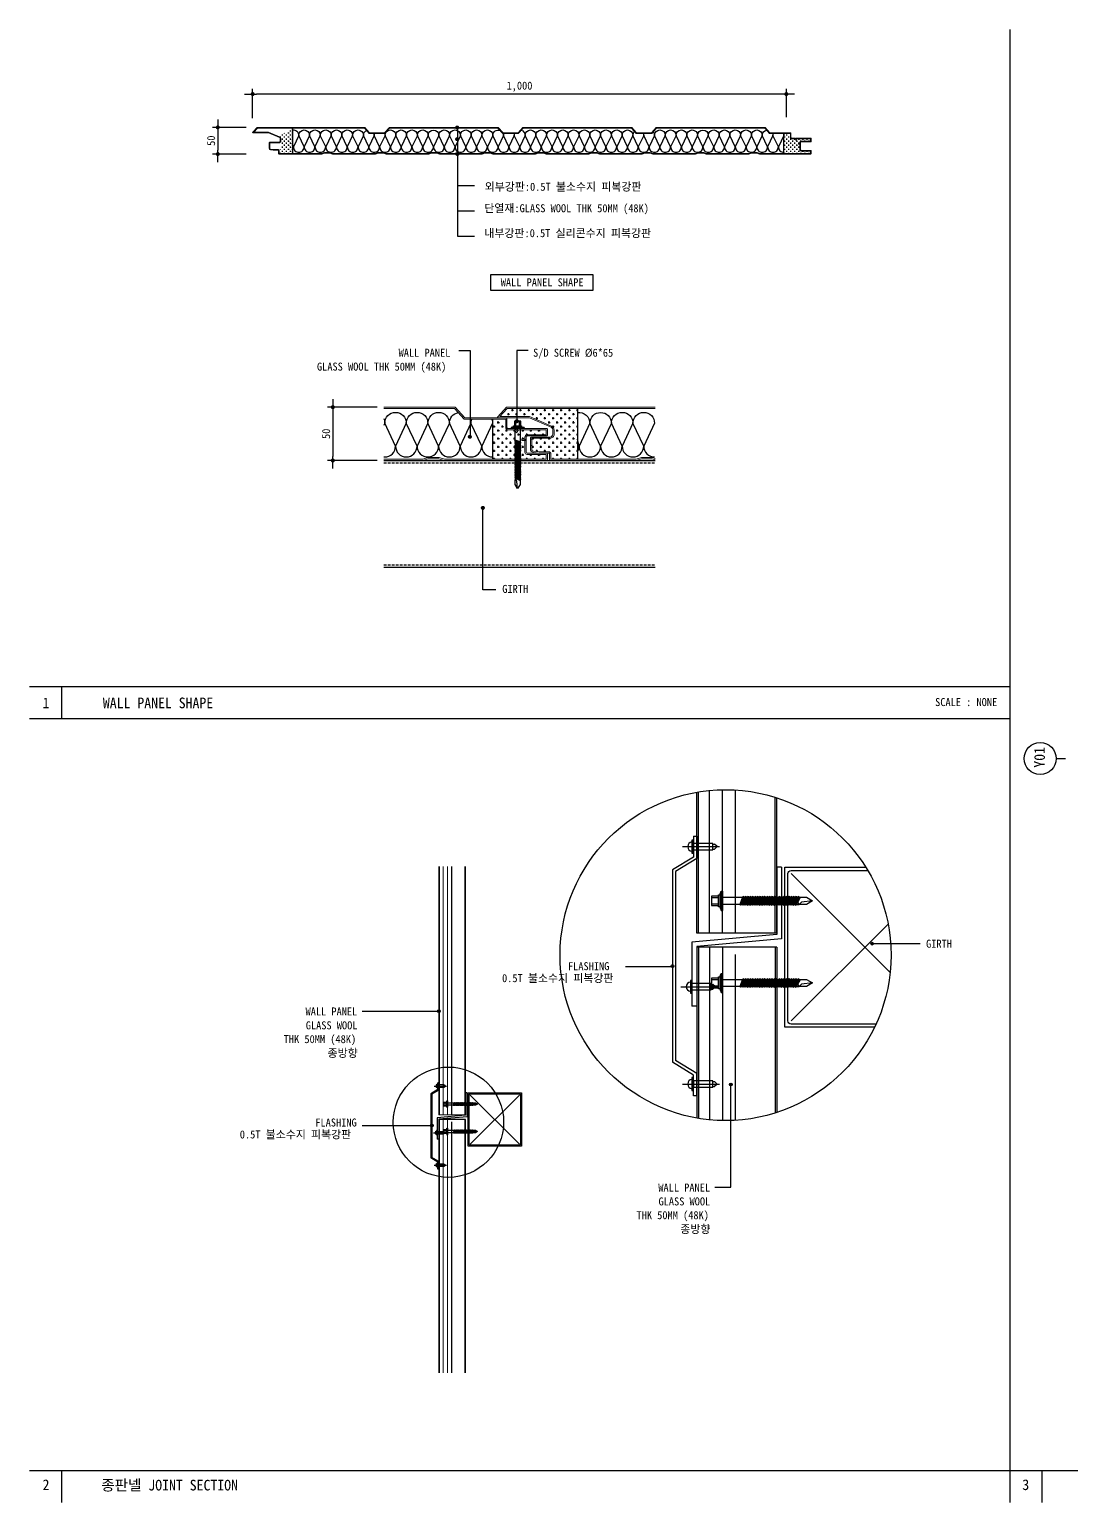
# Model space of a CAD drawing. Header units: millimetres. Extents: x 37538 to 66474, y -29175 to -20683.
# Drawn here: x 37538 to 39490, y -23444 to -20683 of the extents above; entities that cross this region are included whole.
import ezdxf
from ezdxf.enums import TextEntityAlignment as Align

# ---------------------------------------------------------------- set-up
doc = ezdxf.new("R2010")
doc.units = ezdxf.units.MM
doc.header["$MEASUREMENT"] = 0
doc.linetypes.add('DASHEDX2', pattern=[1.5, 1, -0.5])
doc.layers.get('0').update_dxf_attribs({"linetype": 'CONTINUOUS'})
for name, color, linetype, lineweight in [('A-AXIS-BUBL', 7, 'CONTINUOUS', 25), ('A-DIMS', 7, 'CONTINUOUS', 25), ('A-MKXS-LEAD', 7, 'CONTINUOUS', 25), ('A-MKXS-TEXT1', 3, 'CONTINUOUS', 25), ('A-MKXX-SYMB', 7, 'CONTINUOUS', 25), ('A-XXXX-TXT1', 3, 'CONTINUOUS', 25), ('A-XXXX-TXT2', 3, 'CONTINUOUS', 25), ('철판', 2, 'CONTINUOUS', 13)]:
    doc.layers.add(name, color=color, linetype=linetype, lineweight=lineweight)
for name, color, linetype in [('A-DIM', 7, 'CONTINUOUS'), ('A-SYM1', 7, 'CONTINUOUS'), ('AA-부자재', 11, 'CONTINUOUS'), ('GW', 9, 'CONTINUOUS'), ('SCREW', 6, 'CONTINUOUS'), ('~부자재', 11, 'CONTINUOUS'), ('오버헤드 FR', 1, 'CONTINUOUS'), ('우레탄', 5, 'CONTINUOUS'), ('일람표BOX', 7, 'CONTINUOUS')]:
    doc.layers.add(name, color=color, linetype=linetype)
doc.styles.add('HY울릉도L', font='H2GTRE.TTF')
doc.styles.add('돋움', font='')
doc.styles.add('돋움체', font='')
doc.styles.get('돋움').set_extended_font_data('DotumChe')
doc.styles.get('돋움체').set_extended_font_data('DotumChe')
doc.linetypes.add('BATTING', pattern='A,0.00254,-2.54,[134,ltypeshp.shx,S=2.54,R=0,X=-2.54,Y=0],-5.08,[134,ltypeshp.shx,S=2.54,R=180,X=2.54,Y=0],-2.54', length=10.16254)
doc.dimstyles.new('CDIM', dxfattribs={"dimtxt": 3, "dimasz": 1.5, "dimexe": 2, "dimexo": 1, "dimgap": 1, "dimtad": 1, "dimdec": 0, "dimrnd": 0.5, "dimzin": 0, "dimdsep": 32, "dimlunit": 6, "dimtxsty": 'HY울릉도L', "dimblk1": '_CIDOT', "dimblk2": '_CIDOT', "dimsah": 1, "dimcen": 5.5, "dimclrd": 2, "dimclre": 2, "dimclrt": 7, "dimadec": 0, "dimazin": 0, "dimtfac": 1, "dimtdec": 0, "dimtix": 1, "dimtmove": 2, "dimatfit": 1, "dimldrblk": '_CIDOT', "dimfxl": 1, "dimtolj": 1, "dimtzin": 0, "dimlwd": -1, "dimarcsym": 0})
pattern_1 = [(0, (-129713.2224, -15180.9704), (3.81, 3.81), [1.905, -5.715]), (90, (-129712.27, -15181.923), (-3.81, 3.81), [1.905, -5.715])]

# ---------------------------------------------------------------- blocks, each defined once
blk = doc.blocks.new('_CIDOT')
at = {"color": 0, "linetype": 'ByBlock'}
blk.add_line((2, 0), (-1, 0), dxfattribs=at)
at = {"color": 0, "linetype": 'ByBlock', "const_width": 0.5}
blk.add_lwpolyline([(-0.25, 0, 1), (0.25, 0, 1)], format="xyb", close=True, dxfattribs=at)
blk = doc.blocks.new('*D32')
at = {"layer": 'A-DIMS', "lineweight": -2, "transparency": 16777216}
for p, q in [((37955.8, -20849.1), (37955.8, -20794.1)), ((38955.8, -20847.4), (38955.8, -20794.1))]:
    blk.add_line(p, q, dxfattribs=at)
at = {"layer": 'A-DIMS', "transparency": 16777216}
blk.add_line((38948.3, -20804.1), (37963.3, -20804.1), dxfattribs=at)
at = {"layer": 'A-DIMS', "transparency": 16777216, "xscale": 7.5, "yscale": 7.5, "zscale": 7.5, "rotation": 180}
blk.add_blockref('_CIDOT', (37955.8, -20804.1), dxfattribs=at)
at = {"layer": 'A-DIMS', "transparency": 16777216, "xscale": 7.5, "yscale": 7.5, "zscale": 7.5}
blk.add_blockref('_CIDOT', (38955.8, -20804.1), dxfattribs=at)
at = {"layer": 'A-DIMS', "color": 3, "transparency": 16777216, "insert": (38455.8, -20790.2), "char_height": 15, "attachment_point": 5, "style": '돋움체'}
blk.add_mtext('\\A1;1,000', dxfattribs=at)
blk = doc.blocks.new('*D116')
at = {"layer": 'A-DIMS', "lineweight": -2, "transparency": 16777216}
for p, q in [((37943.8, -20866.5), (37880.5, -20866.5)), ((37943.8, -20916.5), (37880.5, -20916.5))]:
    blk.add_line(p, q, dxfattribs=at)
at = {"layer": 'A-DIMS', "transparency": 16777216}
blk.add_line((37890.5, -20874), (37890.5, -20909), dxfattribs=at)
at = {"layer": 'A-DIMS', "transparency": 16777216, "xscale": 7.5, "yscale": 7.5, "zscale": 7.5}
for p, rotation in [((37890.5, -20866.5), 90), ((37890.5, -20916.5), 270)]:
    blk.add_blockref('_CIDOT', p, dxfattribs=dict(at, rotation=rotation))
at = {"layer": 'A-DIMS', "color": 3, "transparency": 16777216, "insert": (37878, -20891.5), "char_height": 15, "attachment_point": 5, "rotation": 90, "style": '돋움체'}
blk.add_mtext('\\A1;50', dxfattribs=at)
blk = doc.blocks.new('볼트75-1')
at = {"layer": 'AA-부자재'}
for p, q in [((189.2, 1551.6), (189.2, 1545.6)), ((194.2, 1545.6), (194.2, 1551.6)), ((186.7, 1544.6), (183.7, 1543.5)), ((183.7, 1543.5), (183.7, 1542.5)), ((199.7, 1543.5), (183.7, 1543.5)), ((199.7, 1542.5), (183.7, 1542.5)), ((196.7, 1544.6), (199.7, 1543.5)), ((199.7, 1543.5), (199.7, 1542.5)), ((195.5, 1525), (188.2, 1527.5)), ((188.7, 1525.8), (188.2, 1525.5)), ((188.2, 1525.5), (188.7, 1524.8)), ((195.5, 1523), (188.2, 1525.5)), ((188.7, 1523.8), (188.2, 1523.5)), ((188.2, 1523.5), (188.7, 1522.8)), ((195.5, 1521), (188.2, 1523.5)), ((188.7, 1521.8), (188.2, 1521.5)), ((194.7, 1525.8), (188.7, 1527.8)), ((188.7, 1526.8), (188.7, 1525.8)), ((194.7, 1523.8), (188.7, 1525.8)), ((188.7, 1524.8), (188.7, 1523.8)), ((194.7, 1522.7), (188.7, 1524.8)), ((194.7, 1521.8), (188.7, 1523.8)), ((188.7, 1522.8), (188.7, 1521.8)), ((194.7, 1520.7), (188.7, 1522.8)), ((194.7, 1519.8), (188.7, 1521.8)), ((194.7, 1524.7), (194.7, 1523.8)), ((194.7, 1523.8), (195.5, 1523)), ((195.5, 1523), (194.7, 1522.7)), ((194.7, 1522.7), (194.7, 1521.8)), ((194.7, 1521.8), (195.5, 1521)), ((188.2, 1521.5), (188.7, 1520.8)), ((195.5, 1519), (188.2, 1521.5)), ((188.7, 1519.8), (188.2, 1519.5)), ((188.2, 1519.5), (188.7, 1518.8)), ((195.5, 1517), (188.2, 1519.5)), ((188.7, 1517.8), (188.2, 1517.5)), ((188.2, 1517.5), (188.7, 1516.8)), ((195.5, 1515), (188.2, 1517.5)), ((188.7, 1515.8), (188.2, 1515.5)), ((188.2, 1515.5), (188.7, 1514.8)), ((195.5, 1513), (188.2, 1515.5)), ((188.7, 1513.8), (188.2, 1513.5)), ((188.2, 1513.5), (188.7, 1512.8)), ((195.5, 1511), (188.2, 1513.5)), ((188.7, 1511.8), (188.2, 1511.5)), ((188.2, 1511.5), (188.7, 1510.8)), ((195.5, 1509), (188.2, 1511.5)), ((188.7, 1509.8), (188.2, 1509.5)), ((188.2, 1509.5), (188.7, 1508.8)), ((195.5, 1507), (188.2, 1509.5)), ((188.7, 1520.8), (188.7, 1519.8)), ((194.7, 1518.7), (188.7, 1520.8)), ((194.7, 1517.8), (188.7, 1519.8)), ((188.7, 1518.8), (188.7, 1517.8)), ((194.7, 1516.7), (188.7, 1518.8)), ((194.7, 1515.8), (188.7, 1517.8)), ((188.7, 1516.8), (188.7, 1515.8)), ((194.7, 1514.7), (188.7, 1516.8)), ((194.7, 1513.8), (188.7, 1515.8)), ((194.7, 1512.7), (188.7, 1514.8)), ((188.7, 1514.8), (188.7, 1513.8)), ((194.7, 1511.8), (188.7, 1513.8)), ((188.7, 1512.8), (188.7, 1511.8)), ((194.7, 1510.7), (188.7, 1512.8)), ((194.7, 1509.8), (188.7, 1511.8)), ((188.7, 1510.8), (188.7, 1509.8)), ((194.7, 1508.7), (188.7, 1510.8)), ((194.7, 1507.8), (188.7, 1509.8)), ((195.5, 1521), (194.7, 1520.7)), ((194.7, 1520.7), (194.7, 1519.8)), ((194.7, 1519.8), (195.5, 1519)), ((195.5, 1519), (194.7, 1518.7)), ((194.7, 1518.7), (194.7, 1517.8)), ((194.7, 1517.8), (195.5, 1517)), ((195.5, 1517), (194.7, 1516.7)), ((194.7, 1516.7), (194.7, 1515.8)), ((194.7, 1515.8), (195.5, 1515)), ((195.5, 1515), (194.7, 1514.7)), ((194.7, 1514.7), (194.7, 1513.8)), ((194.7, 1513.8), (195.5, 1513)), ((195.5, 1513), (194.7, 1512.7)), ((194.7, 1512.7), (194.7, 1511.8)), ((194.7, 1511.8), (195.5, 1511)), ((195.5, 1511), (194.7, 1510.7)), ((194.7, 1510.7), (194.7, 1509.8)), ((194.7, 1509.8), (195.5, 1509)), ((188.7, 1507.8), (188.2, 1507.5)), ((188.2, 1507.5), (188.7, 1506.8)), ((195.5, 1505), (188.2, 1507.5)), ((188.7, 1505.8), (188.2, 1505.5)), ((188.2, 1505.5), (188.7, 1504.8)), ((195.5, 1503), (188.2, 1505.5)), ((188.7, 1503.8), (188.2, 1503.5)), ((195.5, 1501), (188.2, 1503.5)), ((188.2, 1503.5), (188.7, 1502.8)), ((188.7, 1501.8), (188.2, 1501.5)), ((195.5, 1499), (188.2, 1501.5)), ((188.2, 1501.5), (188.7, 1500.8)), ((188.7, 1499.8), (188.2, 1499.5)), ((195.5, 1497), (188.2, 1499.5)), ((188.2, 1499.5), (188.7, 1498.8)), ((188.7, 1497.8), (188.2, 1497.5)), ((188.2, 1497.5), (188.7, 1496.8)), ((195.5, 1495), (188.2, 1497.5)), ((188.7, 1508.8), (188.7, 1507.8)), ((194.7, 1506.7), (188.7, 1508.8)), ((194.7, 1505.8), (188.7, 1507.8)), ((188.7, 1506.8), (188.7, 1505.8)), ((194.7, 1504.7), (188.7, 1506.8)), ((194.7, 1503.8), (188.7, 1505.8)), ((194.7, 1502.7), (188.7, 1504.8)), ((188.7, 1504.8), (188.7, 1503.8)), ((194.7, 1501.8), (188.7, 1503.8)), ((194.7, 1500.7), (188.7, 1502.8)), ((188.7, 1502.8), (188.7, 1501.8)), ((194.7, 1499.8), (188.7, 1501.8)), ((194.7, 1498.7), (188.7, 1500.8)), ((188.7, 1500.8), (188.7, 1499.8)), ((194.7, 1497.8), (188.7, 1499.8)), ((194.7, 1496.7), (188.7, 1498.8)), ((188.7, 1498.8), (188.7, 1497.8)), ((194.7, 1495.8), (188.7, 1497.8)), ((195.5, 1509), (194.7, 1508.7)), ((194.7, 1508.7), (194.7, 1507.8)), ((194.7, 1507.8), (195.5, 1507)), ((195.5, 1507), (194.7, 1506.7)), ((194.7, 1506.7), (194.7, 1505.8)), ((194.7, 1505.8), (195.5, 1505)), ((195.5, 1505), (194.7, 1504.7)), ((194.7, 1504.7), (194.7, 1503.8)), ((194.7, 1503.8), (195.5, 1503)), ((195.5, 1503), (194.7, 1502.7)), ((194.7, 1502.7), (194.7, 1501.8)), ((194.7, 1501.8), (195.5, 1501)), ((195.5, 1501), (194.7, 1500.7)), ((194.7, 1500.7), (194.7, 1499.8)), ((194.7, 1499.8), (195.5, 1499)), ((195.5, 1499), (194.7, 1498.7)), ((194.7, 1498.7), (194.7, 1497.8)), ((194.7, 1497.8), (195.5, 1497)), ((188.7, 1495.8), (188.2, 1495.5)), ((188.2, 1495.5), (188.7, 1494.8)), ((195.5, 1493), (188.2, 1495.5)), ((188.7, 1493.8), (188.2, 1493.5)), ((188.2, 1493.5), (188.7, 1492.8)), ((195.5, 1491), (188.2, 1493.5)), ((188.7, 1491.8), (188.2, 1491.5)), ((188.2, 1491.5), (188.7, 1490.8)), ((195.5, 1489), (188.2, 1491.5)), ((188.7, 1489.8), (188.2, 1489.5)), ((195.5, 1487), (188.2, 1489.5)), ((188.2, 1489.5), (188.7, 1488.8)), ((188.7, 1487.8), (188.2, 1487.5)), ((188.2, 1487.5), (188.7, 1486.8)), ((195.5, 1485), (188.2, 1487.5)), ((188.7, 1485.8), (188.2, 1485.5)), ((188.2, 1485.5), (188.7, 1484.8)), ((195.5, 1483), (188.2, 1485.5)), ((188.7, 1496.8), (188.7, 1495.8)), ((194.7, 1494.7), (188.7, 1496.8)), ((194.7, 1493.8), (188.7, 1495.8)), ((188.7, 1494.8), (188.7, 1493.8)), ((194.7, 1492.7), (188.7, 1494.8)), ((194.7, 1491.8), (188.7, 1493.8)), ((188.7, 1492.8), (188.7, 1491.8)), ((194.7, 1490.7), (188.7, 1492.8)), ((194.7, 1489.8), (188.7, 1491.8)), ((194.7, 1488.7), (188.7, 1490.8)), ((188.7, 1490.8), (188.7, 1489.8)), ((194.7, 1487.8), (188.7, 1489.8)), ((188.7, 1488.8), (188.7, 1487.8)), ((194.7, 1486.7), (188.7, 1488.8)), ((194.7, 1485.8), (188.7, 1487.8)), ((188.7, 1486.8), (188.7, 1485.8)), ((194.7, 1484.7), (188.7, 1486.8)), ((194.7, 1483.8), (188.7, 1485.8)), ((195.5, 1497), (194.7, 1496.7)), ((194.7, 1496.7), (194.7, 1495.8)), ((194.7, 1495.8), (195.5, 1495)), ((195.5, 1495), (194.7, 1494.7)), ((194.7, 1494.7), (194.7, 1493.8)), ((194.7, 1493.8), (195.5, 1493)), ((195.5, 1493), (194.7, 1492.7)), ((194.7, 1492.7), (194.7, 1491.8)), ((194.7, 1491.8), (195.5, 1491)), ((195.5, 1491), (194.7, 1490.7)), ((194.7, 1490.7), (194.7, 1489.8)), ((194.7, 1489.8), (195.5, 1489)), ((195.5, 1489), (194.7, 1488.7)), ((194.7, 1488.7), (194.7, 1487.8)), ((194.7, 1487.8), (195.5, 1487)), ((195.5, 1487), (194.7, 1486.7)), ((194.7, 1486.7), (194.7, 1485.8)), ((194.7, 1485.8), (195.5, 1485)), ((195.5, 1485), (194.7, 1484.7)), ((188.7, 1483.8), (188.2, 1483.5)), ((188.2, 1483.5), (188.7, 1482.8)), ((195.5, 1481), (188.2, 1483.5)), ((188.7, 1481.8), (188.2, 1481.5)), ((188.2, 1481.5), (188.7, 1480.8)), ((195.5, 1479), (188.2, 1481.5)), ((188.7, 1484.8), (188.7, 1483.8)), ((194.7, 1482.7), (188.7, 1484.8)), ((194.7, 1481.8), (188.7, 1483.8)), ((188.7, 1482.8), (188.7, 1481.8)), ((194.7, 1480.7), (188.7, 1482.8)), ((194.7, 1479.8), (188.7, 1481.8)), ((194.7, 1478.7), (188.7, 1480.8)), ((188.7, 1480.8), (188.7, 1478.5)), ((194.7, 1484.7), (194.7, 1483.8)), ((194.7, 1483.8), (195.5, 1483)), ((195.5, 1483), (194.7, 1482.7)), ((194.7, 1482.7), (194.7, 1481.8)), ((194.7, 1481.8), (195.5, 1481)), ((195.5, 1481), (194.7, 1480.7)), ((194.7, 1480.7), (194.7, 1479.8)), ((194.7, 1479.8), (195.5, 1479)), ((195.5, 1479), (194.7, 1478.7)), ((194.7, 1478.7), (194.7, 1477.5))]:
    blk.add_line(p, q, dxfattribs=at)
for points in [[(195.7, 1545.6), (195.7, 1551.6), (187.7, 1551.6), (187.7, 1545.6)], [(194.7, 1542.5), (194.7, 1525.8), (195.5, 1525), (194.7, 1524.7), (188.7, 1526.8), (188.2, 1527.5), (188.7, 1527.8), (188.7, 1542.5)], [(191.7, 1467.5), (190.7, 1476.5), (188.7, 1478.5), (190.7, 1479.5), (194.7, 1477.5)], [(194.7, 1477.5), (194.7, 1472.5), (191.7, 1467.5), (188.7, 1472.5), (188.7, 1478.5)]]:
    blk.add_lwpolyline(points, dxfattribs=at)
blk.add_lwpolyline([(196.7, 1545.6), (196.7, 1544.6), (186.7, 1544.6), (186.7, 1545.6)], close=True, dxfattribs=at)
at = {"layer": 'SCREW', "color": 7}
blk.add_solid([(199.7, 1543.5), (183.7, 1543.5), (199.7, 1542.5), (183.7, 1542.5)], dxfattribs=at)
blk = doc.blocks.new('*D117')
at = {"layer": 'A-DIMS', "lineweight": -2, "transparency": 16777216}
for p, q in [((38189.3, -21390.9), (38096, -21390.9)), ((38189.3, -21490.9), (38096, -21490.9))]:
    blk.add_line(p, q, dxfattribs=at)
at = {"layer": 'A-DIMS', "transparency": 16777216}
blk.add_line((38106, -21398.4), (38106, -21483.4), dxfattribs=at)
at = {"layer": 'A-DIMS', "transparency": 16777216, "xscale": 7.5, "yscale": 7.5, "zscale": 7.5}
for p, rotation in [((38106, -21390.9), 90), ((38106, -21490.9), 270)]:
    blk.add_blockref('_CIDOT', p, dxfattribs=dict(at, rotation=rotation))
at = {"layer": 'A-DIMS', "color": 3, "transparency": 16777216, "insert": (38093.5, -21440.9), "char_height": 15, "attachment_point": 5, "rotation": 90, "style": '돋움체'}
blk.add_mtext('\\A1;50', dxfattribs=at)
blk = doc.blocks.new('ASDFADADS')
at = {"layer": 'A-SYM1', "color": 4}
for p, q in [((1706806.54, 469268.78), (1706802.54, 469268.78)), ((1706802.54, 469268.78), (1706802.54, 469256.78)), ((1706804.54, 469271.55), (1706803.05, 469269.83)), ((1706803.05, 469268.78), (1706803.05, 469269.83)), ((1706804.54, 469249.94), (1706804.54, 469272.99)), ((1706804.54, 469271.55), (1706806.04, 469269.83)), ((1706806.04, 469268.78), (1706806.04, 469269.83)), ((1706806.54, 469256.78), (1706806.54, 469268.78)), ((1706808.54, 469256.78), (1706800.54, 469256.78)), ((1706800.54, 469256.78), (1706800.54, 469255.78)), ((1706800.54, 469255.78), (1706808.54, 469255.78)), ((1706802.54, 469256.78), (1706806.54, 469256.78)), ((1706808.54, 469255.78), (1706808.54, 469256.78))]:
    blk.add_line(p, q, dxfattribs=at)
for centre, start, end in [((1706804.37, 469255.98), 184.17279, 273.6201), ((1706804.72, 469255.98), 266.3799, 355.82721)]:
    blk.add_arc(centre, 2.75, start, end, dxfattribs=at)

msp = doc.modelspace()

# ---------------------------------------------------------------- hatches: boundary and pattern name
at = {"layer": 'A-MKXS-LEAD'}
h = msp.add_hatch(color=256, dxfattribs=at)
h.dxf.hatch_style = 1
h.paths.add_polyline_path([(38341.7, -20866.8, 1), (38336.4, -20866.8, 1)])
h = msp.add_hatch(color=256, dxfattribs=at)
h.dxf.hatch_style = 1
h.paths.add_polyline_path([(38341.7, -20888.6, 1), (38336.4, -20888.6, 1)])
h = msp.add_hatch(color=256, dxfattribs=at)
h.dxf.hatch_style = 1
h.paths.add_polyline_path([(38341.7, -20916, 1), (38336.4, -20916, 1)])
h = msp.add_hatch(color=256, dxfattribs=at)
h.dxf.hatch_style = 1
h.paths.add_polyline_path([(38453.4, -21417.3, 1), (38448.2, -21417.3, 1)])
h = msp.add_hatch(color=256, dxfattribs=at)
h.dxf.hatch_style = 1
h.paths.add_polyline_path([(38365.5, -21446.5, 1), (38360.2, -21446.5, 1)])
h = msp.add_hatch(color=256, dxfattribs=at)
h.dxf.hatch_style = 1
h.paths.add_polyline_path([(38389.9, -21579.8, 1), (38384.6, -21579.8, 1)])
h = msp.add_hatch(color=256, dxfattribs=at)
h.dxf.hatch_style = 1
h.paths.add_polyline_path([(39113.9, -22396.5, -1), (39119.1, -22396.5, -1)])
h = msp.add_hatch(color=256, dxfattribs=at)
h.dxf.hatch_style = 1
h.paths.add_polyline_path([(38739.8, -22438.4, -1), (38745, -22438.4, -1)])
h = msp.add_hatch(color=256, dxfattribs=at)
h.dxf.hatch_style = 1
h.paths.add_polyline_path([(38302, -22523.2, -1), (38307.3, -22523.2, -1)])
h = msp.add_hatch(color=256, dxfattribs=at)
h.dxf.hatch_style = 1
h.paths.add_polyline_path([(38849.1, -22660.6, -1), (38854.4, -22660.6, -1)])
h = msp.add_hatch(color=256, dxfattribs=at)
h.dxf.hatch_style = 1
h.paths.add_polyline_path([(38288.8, -22737.2, -1), (38294.1, -22737.2, -1)])
at = {"layer": '우레탄'}
h = msp.add_hatch(dxfattribs=at)
h.set_pattern_fill('CROSS', color=256, scale=0.6, style=0)
h.set_pattern_definition(pattern_1)
h.paths.add_polyline_path([(38030.7, -20867.7), (38004.7, -20883.9, -0.414214), (38008.7, -20888), (38008.7, -20908.3), (38003.4, -20908.3, -0.433389), (38005.7, -20910.5), (38005.7, -20915.3), (38030.7, -20915.3)])
h = msp.add_hatch(dxfattribs=at)
h.set_pattern_fill('CROSS', color=256, scale=0.6, style=0)
h.set_pattern_definition(pattern_1)
h.paths.add_polyline_path([(39001.3, -20915.3), (39001.3, -20910.9), (38983.6, -20910.9, -0.426354), (38981.3, -20908.7), (38981.3, -20897.7), (38978.3, -20897.7), (38978.3, -20896.5), (38981.3, -20896.5), (38981.3, -20894.5, -0.414214), (38983.5, -20892.3), (39001.3, -20892.3), (39001.3, -20887.7), (38975.3, -20887.7), (38973.5, -20890.5), (38971.8, -20887.7), (38965.5, -20887.7, -0.414214), (38963.3, -20885.5), (38963.3, -20877.7), (38951.4, -20877.7), (38951.4, -20915.3)])
h = msp.add_hatch(dxfattribs=at)
h.set_pattern_fill('CROSS', color=256, scale=1.2, style=0)
h.set_pattern_definition([(0, (-296923.191, -10019.871), (7.62, 7.62), [3.81, -11.43]), (90, (-296921.286, -10021.776), (-7.62, 7.62), [3.81, -11.43])])
h.paths.add_polyline_path([(38564.7, -21393.3), (38432.5, -21393.3), (38418.8, -21408.5), (38474.8, -21408.5), (38515.8, -21426.4, -0.298105), (38520.7, -21433.9), (38520.7, -21441.3, -0.414214), (38512.7, -21449.3), (38478.7, -21449.3), (38478.7, -21462.7), (38478.7, -21469.4, 0.378865), (38482.1, -21473.2), (38492.5, -21474.5), (38510, -21474.5, -0.433389), (38514.7, -21478.9), (38514.7, -21488.5), (38564.7, -21488.5)])
h = msp.add_hatch(dxfattribs=at)
h.set_pattern_fill('CROSS', color=256, scale=1.2, style=0)
h.set_pattern_definition([(0, (-298923.191, -10019.871), (7.62, 7.62), [3.81, -11.43]), (90, (-298921.286, -10021.776), (-7.62, 7.62), [3.81, -11.43])])
h.paths.add_polyline_path([(38505.9, -21488.5), (38505.9, -21479.7), (38470.5, -21479.7, -0.426354), (38465.9, -21475.3), (38465.9, -21453.3), (38459.9, -21453.3), (38459.9, -21450.9), (38465.9, -21450.9), (38465.9, -21446.9, -0.414214), (38470.3, -21442.5), (38505.9, -21442.5), (38505.9, -21433.3), (38453.8, -21433.3), (38450.3, -21439), (38446.9, -21433.3), (38434.3, -21433.3, -0.414214), (38429.9, -21428.9), (38429.9, -21413.3), (38406.1, -21413.3), (38406.1, -21488.5)])

# ---------------------------------------------------------------- linework, layer by layer
at = {"color": 5, "lineweight": 0}
for p, q in [((38030.7, -20915.3), (38030.7, -20867.7)), ((37987.7, -20896.4), (37987.7, -20902.5)), ((38564.7, -21488.5), (38564.7, -21393.3)), ((38478.7, -21450.7), (38478.7, -21462.9))]:
    msp.add_line(p, q, dxfattribs=at)
at = {"color": 4}
for p, q in [((38787.9, -22376.6), (38787.9, -22112.6)), ((38790.9, -22376.6), (38790.9, -22112.1)), ((38811.9, -22376.6), (38811.9, -22109.3)), ((38835.9, -22376.6), (38835.9, -22107.9)), ((38934.9, -22376.6), (38934.9, -22122.1)), ((38937.9, -22376.6), (38937.9, -22123)), ((38937.9, -22376.6), (38787.9, -22376.6)), ((38937.9, -22403.3), (38787.9, -22403.3)), ((38787.9, -22403.3), (38787.9, -22723.3)), ((38937.9, -22403.3), (38787.9, -22403.3)), ((38790.9, -22403.3), (38790.9, -22723.8)), ((38811.9, -22403.3), (38811.9, -22726.6)), ((38835.9, -22403.3), (38835.9, -22728)), ((38934.9, -22403.3), (38934.9, -22713.8)), ((38937.9, -22403.3), (38937.9, -22712.9)), ((38354.6, -22726.2), (38304.6, -22726.2))]:
    msp.add_line(p, q, dxfattribs=at)
for p, q in [((39150.4, -22450.8), (38964.9, -22265.3)), ((38964.9, -22541.3), (39146.6, -22359.7)), ((38455.6, -22772.2), (38363.6, -22680.2)), ((38363.6, -22772.2), (38455.6, -22680.2))]:
    msp.add_line(p, q)
at = {"layer": 'A-AXIS-BUBL', "ltscale": 0.2}
msp.add_line((39478.9, -22049.9), (39461.4, -22049.9), dxfattribs=at)
msp.add_circle((39431.4, -22049.6), 30, dxfattribs=at)
at = {"layer": 'A-DIM', "ltscale": 5}
msp.add_line((38201.3, -21490.9), (38710.3, -21490.9), dxfattribs=at)
at = {"layer": 'A-DIM', "linetype": 'DASHEDX2', "ltscale": 5}
for p, q in [((38201.3, -21495.5), (38710.3, -21495.5)), ((38201.3, -21686.3), (38710.3, -21686.3))]:
    msp.add_line(p, q, dxfattribs=at)
at = {"layer": 'A-DIM'}
msp.add_line((38201.3, -21690.9), (38710.3, -21690.9), dxfattribs=at)
at = {"layer": 'A-DIM', "color": 2}
for p, q in [((38781.9, -22195.1), (38781.9, -22234.1)), ((38781.9, -22195.1), (38787.9, -22195.1)), ((38787.9, -22195.1), (38787.9, -22237)), ((38781.9, -22234.1), (38742.4, -22258.4)), ((38787.9, -22237), (38748.4, -22261.3)), ((38937.9, -22253.3), (38937.9, -22379.3)), ((38946.9, -22253.3), (38937.9, -22253.3)), ((38946.9, -22253.3), (38946.9, -22387.6)), ((38742.4, -22258.4), (38742.4, -22618.4)), ((38748.4, -22261.3), (38748.4, -22615.5)), ((38937.9, -22379.3), (38778.9, -22393.4)), ((38946.9, -22387.6), (38787.9, -22401.7)), ((38778.9, -22393.4), (38778.9, -22513.4)), ((38787.9, -22401.7), (38787.9, -22513.4)), ((38787.9, -22513.4), (38778.9, -22513.4)), ((38781.9, -22642.7), (38742.4, -22618.4)), ((38787.9, -22639.8), (38748.4, -22615.5)), ((38787.9, -22681.7), (38787.9, -22639.8)), ((38302.6, -22656.8), (38302.6, -22669.8)), ((38302.6, -22656.8), (38304.6, -22656.8)), ((38304.6, -22656.8), (38304.6, -22670.8)), ((38781.9, -22681.7), (38781.9, -22642.7)), ((38302.6, -22669.8), (38289.5, -22677.9)), ((38289.5, -22677.9), (38289.5, -22797.9)), ((38304.6, -22670.8), (38291.5, -22678.9)), ((38291.5, -22678.9), (38291.5, -22797)), ((38354.6, -22676.2), (38354.6, -22718.2)), ((38357.6, -22676.2), (38354.6, -22676.2)), ((38357.6, -22676.2), (38357.6, -22721)), ((38787.9, -22681.7), (38781.9, -22681.7)), ((38354.6, -22718.2), (38301.6, -22722.9)), ((38301.6, -22722.9), (38301.6, -22762.9)), ((38357.6, -22721), (38304.6, -22725.7)), ((38304.6, -22725.7), (38304.6, -22762.9)), ((38304.6, -22762.9), (38301.6, -22762.9)), ((38302.6, -22806), (38289.5, -22797.9)), ((38304.6, -22805.1), (38291.5, -22797)), ((38304.6, -22819), (38304.6, -22805.1)), ((38302.6, -22819), (38302.6, -22806)), ((38304.6, -22819), (38302.6, -22819))]:
    msp.add_line(p, q, dxfattribs=at)
at = {"layer": 'A-DIM', "color": 253, "linetype": 'BATTING', "ltscale": 6.9, "elevation": 0}
for points in [[(38859.8, -22108.4), (38859.8, -22376.6)], [(38859.8, -22416.7), (38859.8, -22727.6)]]:
    msp.add_lwpolyline(points, dxfattribs=at)
at = {"layer": 'A-DIM', "color": 253, "linetype": 'BATTING', "ltscale": 2.3}
for points in [[(38328.6, -22251.7), (38328.6, -22717.3)], [(38328.6, -22730.7), (38328.6, -23200.7)]]:
    msp.add_lwpolyline(points, dxfattribs=at)
at = {"layer": 'A-DIM'}
for centre, radius in [((38842, -22418), 310.1), ((38322.7, -22731.1), 103.4)]:
    msp.add_circle(centre, radius, dxfattribs=at)
at = {"layer": 'A-MKXS-LEAD'}
for p, q in [((38339.4, -20866.9), (38339.4, -21070.3)), ((38339.4, -20975.4), (38371.4, -20975.4)), ((38339.4, -21022.9), (38371.4, -21022.9)), ((38339.4, -21070.3), (38371.4, -21070.3)), ((38341.9, -21285), (38363.3, -21285)), ((38363.3, -21285), (38363.3, -21447)), ((38472.2, -21285), (38450.8, -21285)), ((38450.8, -21285), (38450.8, -21417.2)), ((38387.2, -21733.4), (38387.2, -21579.8)), ((38411.2, -21733.4), (38387.2, -21733.4)), ((39116.5, -22396.5), (39206.5, -22396.5)), ((38654.4, -22439.1), (38742.4, -22439.1)), ((38160.7, -22523.2), (38304.6, -22523.2)), ((38851.8, -22853.2), (38851.8, -22660.6)), ((38160.7, -22737.2), (38291.5, -22737.2)), ((38821.7, -22853.2), (38851.8, -22853.2))]:
    msp.add_line(p, q, dxfattribs=at)
at = {"layer": 'A-MKXS-LEAD', "const_width": 3.75}
for points in [[(38337.2, -20866.8, 1), (38340.9, -20866.8, 1)], [(38337.2, -20888.6, 1), (38340.9, -20888.6, 1)], [(38337.6, -20916.5, 1), (38341.3, -20916.5, 1)], [(38448.9, -21417.3, 1), (38452.7, -21417.3, 1)], [(38361, -21446.5, 1), (38364.7, -21446.5, 1)], [(38385.3, -21579.8, 1), (38389.1, -21579.8, 1)]]:
    msp.add_lwpolyline(points, format="xyb", close=True, dxfattribs=at)
at = {"layer": 'A-MKXS-LEAD'}
for centre in [(38339, -20866.8), (38339, -20888.6), (38339, -20916), (38450.8, -21417.3), (38362.9, -21446.5), (38387.2, -21579.8), (39116.5, -22396.5), (38742.4, -22438.4), (38304.6, -22523.2), (38851.8, -22660.6), (38291.5, -22737.2)]:
    msp.add_circle(centre, 2.63, dxfattribs=at)
at = {"layer": 'A-MKXX-SYMB'}
msp.add_lwpolyline([(38593.1, -21172.1), (38402.2, -21172.5), (38402.2, -21142.5), (38593.1, -21142.1)], close=True, dxfattribs=at)
at = {"layer": 'GW', "color": 9}
for points in [[(38030.7, -20871.5, -0.455474), (38042.2, -20881.5), (38032.1, -20903.1, 0.414214), (38042.2, -20913.2)], [(38042.2, -20913.2, 0.414214), (38052.3, -20903.1), (38042.2, -20881.5, -1), (38062.4, -20881.5), (38052.3, -20903.1, 0.414214), (38062.4, -20913.2)], [(38062.4, -20913.2, 0.414214), (38072.5, -20903.1), (38062.4, -20881.5, -1), (38082.6, -20881.5), (38072.5, -20903.1, 0.414214), (38082.6, -20913.2)], [(38082.6, -20913.2, 0.414214), (38092.7, -20903.1), (38082.6, -20881.5, -1), (38102.8, -20881.5), (38092.7, -20903.1, 0.414214), (38102.8, -20913.2)], [(38102.8, -20913.2, 0.414214), (38112.9, -20903.1), (38102.8, -20881.5, -1), (38123, -20881.5), (38112.9, -20903.1, 0.414214), (38123, -20913.2)], [(38123, -20913.2, 0.414214), (38133.1, -20903.1), (38123, -20881.5, -1), (38143.2, -20881.5), (38133.1, -20903.1, 0.414214), (38143.2, -20913.2)], [(38143.2, -20913.2, 0.414214), (38153.3, -20903.1), (38143.2, -20881.5, -1), (38163.4, -20881.5), (38153.3, -20903.1, 0.414214), (38163.4, -20913.2)], [(38163.4, -20913.2, 0.414214), (38173.5, -20903.1), (38163.4, -20881.5, -0.301199), (38169.5, -20872.2, -0.301199)], [(38203.8, -20913.2, 0.414214), (38213.9, -20903.1), (38203.8, -20881.5, -1), (38224, -20881.5), (38213.9, -20903.1, 0.414214), (38224, -20913.2)], [(38224, -20913.2, 0.414214), (38234.1, -20903.1), (38224, -20881.5, -1), (38244.2, -20881.5), (38234.1, -20903.1, 0.414214), (38244.2, -20913.2)], [(38244.2, -20913.2, 0.414214), (38254.3, -20903.1), (38244.2, -20881.5, -1), (38264.4, -20881.5), (38254.3, -20903.1, 0.414214), (38264.4, -20913.2)], [(38264.4, -20913.2, 0.414214), (38274.5, -20903.1), (38264.4, -20881.5, -1), (38284.6, -20881.5), (38274.5, -20903.1, 0.414214), (38284.6, -20913.2)], [(38284.6, -20913.2, 0.414214), (38294.6, -20903.1), (38284.6, -20881.5, -1), (38304.7, -20881.5), (38294.6, -20903.1, 0.414214), (38304.7, -20913.2)], [(38304.7, -20913.2, 0.414214), (38314.8, -20903.1), (38304.7, -20881.5, -1), (38324.9, -20881.5), (38314.8, -20903.1, 0.414214), (38324.9, -20913.2)], [(38324.9, -20913.2, 0.414214), (38335, -20903.1), (38324.9, -20881.5, -1), (38345.1, -20881.5), (38335, -20903.1, 0.414214), (38345.1, -20913.2)], [(38345.1, -20913.2, 0.414214), (38355.2, -20903.1), (38345.1, -20881.5, -1), (38365.3, -20881.5), (38355.2, -20903.1, 0.414214), (38365.3, -20913.2)], [(38365.3, -20913.2, 0.414214), (38375.4, -20903.1), (38365.3, -20881.5, -1), (38385.5, -20881.5), (38375.4, -20903.1, 0.414214), (38385.5, -20913.2)], [(38385.5, -20913.2, 0.414214), (38395.6, -20903.1), (38385.5, -20881.5, -1), (38405.7, -20881.5), (38395.6, -20903.1, 0.414214), (38405.7, -20913.2)], [(38405.7, -20913.2, 0.414214), (38415.8, -20903.1), (38405.7, -20881.5, -0.524876), (38419.4, -20872.1, -0.524876)], [(38458.8, -20871.8, -0.339475), (38466.3, -20881.5), (38456.2, -20903.1, 0.414214), (38466.3, -20913.2)], [(38466.3, -20913.2, 0.414214), (38476.4, -20903.1), (38466.3, -20881.5, -1), (38486.5, -20881.5), (38476.4, -20903.1, 0.414214), (38486.5, -20913.2)], [(38486.5, -20913.2, 0.414214), (38496.6, -20903.1), (38486.5, -20881.5, -1), (38506.7, -20881.5), (38496.6, -20903.1, 0.414214), (38506.7, -20913.2)], [(38506.7, -20913.2, 0.414214), (38516.8, -20903.1), (38506.7, -20881.5, -1), (38526.9, -20881.5), (38516.8, -20903.1, 0.414214), (38526.9, -20913.2)], [(38526.9, -20913.2, 0.414214), (38537, -20903.1), (38526.9, -20881.5, -1), (38547.1, -20881.5), (38537, -20903.1, 0.414214), (38547.1, -20913.2)], [(38547.1, -20913.2, 0.414214), (38557.2, -20903.1), (38547.1, -20881.5, -1), (38567.3, -20881.5), (38557.2, -20903.1, 0.414214), (38567.3, -20913.2)], [(38567.3, -20913.2, 0.414214), (38577.4, -20903.1), (38567.3, -20881.5, -1), (38587.5, -20881.5), (38577.4, -20903.1, 0.414214), (38587.5, -20913.2)], [(38587.5, -20913.2, 0.414214), (38597.6, -20903.1), (38587.5, -20881.5, -1), (38607.7, -20881.5), (38597.6, -20903.1, 0.414214), (38607.7, -20913.2)], [(38607.7, -20913.2, 0.414214), (38617.8, -20903.1), (38607.7, -20881.5, -1), (38627.9, -20881.5), (38617.8, -20903.1, 0.414214), (38627.9, -20913.2)], [(38627.9, -20913.2, 0.414214), (38638, -20903.1), (38627.9, -20881.5, -1), (38648.1, -20881.5), (38638, -20903.1, 0.414214), (38648.1, -20913.2)], [(38648.1, -20913.2, 0.414214), (38658.2, -20903.1), (38648.1, -20881.5, -1), (38668.3, -20881.5), (38658.2, -20903.1, 0.414214), (38668.3, -20913.2)], [(38708.7, -20913.2, 0.414214), (38718.8, -20903.1), (38708.7, -20881.5, -1), (38728.9, -20881.5), (38718.8, -20903.1, 0.414214), (38728.9, -20913.2)], [(38728.9, -20913.2, 0.414214), (38739, -20903.1), (38728.9, -20881.5, -1), (38749.1, -20881.5), (38739, -20903.1, 0.414214), (38749.1, -20913.2)], [(38749.1, -20913.2, 0.414214), (38759.2, -20903.1), (38749.1, -20881.5, -1), (38769.3, -20881.5), (38759.2, -20903.1, 0.414214), (38769.3, -20913.2)], [(38769.3, -20913.2, 0.414214), (38779.4, -20903.1), (38769.3, -20881.5, -1), (38789.5, -20881.5), (38779.4, -20903.1, 0.414214), (38789.5, -20913.2)], [(38789.5, -20913.2, 0.414214), (38799.5, -20903.1), (38789.5, -20881.5, -1), (38809.6, -20881.5), (38799.5, -20903.1, 0.414214), (38809.6, -20913.2)], [(38809.6, -20913.2, 0.414214), (38819.7, -20903.1), (38809.6, -20881.5, -1), (38829.8, -20881.5), (38819.7, -20903.1, 0.414214), (38829.8, -20913.2)], [(38829.8, -20913.2, 0.414214), (38839.9, -20903.1), (38829.8, -20881.5, -1), (38850, -20881.5), (38839.9, -20903.1, 0.414214), (38850, -20913.2)], [(38850, -20913.2, 0.414214), (38860.1, -20903.1), (38850, -20881.5, -1), (38870.2, -20881.5), (38860.1, -20903.1, 0.414214), (38870.2, -20913.2)], [(38870.2, -20913.2, 0.414214), (38880.3, -20903.1), (38870.2, -20881.5, -1), (38890.4, -20881.5), (38880.3, -20903.1, 0.414214), (38890.4, -20913.2)], [(38890.4, -20913.2, 0.414214), (38900.5, -20903.1), (38890.4, -20881.5, -1), (38910.6, -20881.5), (38900.5, -20903.1, 0.414214), (38910.6, -20913.2)], [(38910.6, -20913.2, 0.414214), (38920.7, -20903.1), (38910.6, -20881.5, -0.363539), (38919, -20871.6, -0.363539)], [(38030.7, -20908.2, 0.13386), (38032.1, -20903.1), (38030.7, -20896.6)], [(38182.8, -20877.7, -0.097981), (38183.6, -20881.5), (38173.5, -20903.1, 0.414214), (38183.6, -20913.2)], [(38183.6, -20913.2, 0.414214), (38193.7, -20903.1), (38183.6, -20881.5, -0.097981), (38184.3, -20877.7, -0.097981)], [(38203, -20877.7, -0.097981), (38203.8, -20881.5), (38193.7, -20903.1, 0.414214), (38203.8, -20913.2)], [(38425.2, -20877.7, -0.097981), (38425.9, -20881.5), (38415.8, -20903.1, 0.414214), (38425.9, -20913.2)], [(38425.9, -20913.2, 0.414214), (38436, -20903.1), (38425.9, -20881.5, -0.097981), (38426.7, -20877.7, -0.097981)], [(38445.4, -20877.7, -0.097981), (38446.1, -20881.5), (38436, -20903.1, 0.414214), (38446.1, -20913.2)], [(38446.1, -20913.2, 0.414214), (38456.2, -20903.1), (38446.1, -20881.5, -0.097981), (38446.9, -20877.7, -0.097981)], [(38668.3, -20913.2, 0.414214), (38678.4, -20903.1), (38668.3, -20881.5, -0.203611), (38671.4, -20874.2, -0.203611)], [(38687.7, -20877.7, -0.097981), (38688.5, -20881.5), (38678.4, -20903.1, 0.414214), (38688.5, -20913.2)], [(38688.5, -20913.2, 0.414214), (38698.6, -20903.1), (38688.5, -20881.5, -0.097981), (38689.2, -20877.7, -0.097981)], [(38706.1, -20874.8, -0.184209), (38708.7, -20881.5), (38698.6, -20903.1, 0.414214), (38708.7, -20913.2)], [(38930.1, -20877.7, -0.097981), (38930.8, -20881.5), (38920.7, -20903.1, 0.414214), (38930.8, -20913.2)], [(38930.8, -20913.2, 0.414214), (38940.9, -20903.1), (38930.8, -20881.5, -0.097981), (38931.6, -20877.7, -0.097981)], [(38950.3, -20877.7, -0.097981), (38951, -20881.5), (38940.9, -20903.1, 0.414214), (38951, -20913.2)], [(38201.3, -21412.1, -0.11423), (38203.3, -21421), (38201.3, -21425.3)], [(38203.3, -21484.3, 0.414214), (38223.5, -21464.1), (38203.3, -21421, -1), (38243.7, -21421), (38223.5, -21464.1, 0.414214), (38243.7, -21484.3)], [(38243.7, -21484.3, 0.414214), (38263.9, -21464.1), (38243.7, -21421, -1), (38284.1, -21421), (38263.9, -21464.1, 0.414214), (38284.1, -21484.3)], [(38284.1, -21484.3, 0.414214), (38304.3, -21464.1), (38284.1, -21421, -1), (38324.5, -21421), (38304.3, -21464.1, 0.414214), (38324.5, -21484.3)], [(38324.5, -21484.3, 0.414214), (38344.7, -21464.1), (38324.5, -21421, -0.363539), (38341.2, -21401.1, -0.363539)], [(38363.4, -21413.3, -0.097981), (38364.9, -21421), (38344.7, -21464.1, 0.414214), (38364.9, -21484.3)], [(38364.9, -21484.3, 0.414214), (38385.1, -21464.1), (38364.9, -21421, -0.097981), (38366.4, -21413.3, -0.097981)], [(38403.8, -21413.3, -0.097981), (38405.3, -21421), (38385.1, -21464.1, 0.414214), (38405.3, -21484.3)], [(38564.7, -21401, -0.455474), (38587.7, -21421), (38567.5, -21464.1, 0.414214), (38587.7, -21484.3)], [(38587.7, -21484.3, 0.414214), (38607.8, -21464.1), (38587.7, -21421, -1), (38628, -21421), (38607.8, -21464.1, 0.414214), (38628, -21484.3)], [(38628, -21484.3, 0.414214), (38648.2, -21464.1), (38628, -21421, -1), (38668.4, -21421), (38648.2, -21464.1, 0.414214), (38668.4, -21484.3)], [(38668.4, -21484.3, 0.414214), (38688.6, -21464.1), (38668.4, -21421, -1), (38708.8, -21421), (38688.6, -21464.1, 0.414214), (38708.8, -21484.3)], [(38564.7, -21474.3, 0.13386), (38567.5, -21464.1), (38564.7, -21451.2)], [(38201.3, -21484.2, 0.025479), (38203.3, -21484.3)]]:
    msp.add_lwpolyline(points, format="xyb", dxfattribs=at)
at = {"layer": '오버헤드 FR', "elevation": 0}
msp.add_lwpolyline([(39121, -22553.3), (38952.9, -22553.3), (38952.9, -22253.3), (39104.8, -22253.3)], dxfattribs=at)
msp.add_lwpolyline([(39123.8, -22547.3), (38964.9, -22547.3, -0.414214), (38958.9, -22541.3), (38958.9, -22265.3, -0.414214), (38964.9, -22259.3), (39108.5, -22259.3)], format="xyb", dxfattribs=at)
at = {"layer": '오버헤드 FR'}
msp.add_lwpolyline([(38359.6, -22776.2), (38359.6, -22676.2), (38459.6, -22676.2), (38459.6, -22776.2)], close=True, dxfattribs=at)
msp.add_lwpolyline([(38361.6, -22772.2), (38361.6, -22680.2, -0.414214), (38363.6, -22678.2), (38455.6, -22678.2, -0.414214), (38457.6, -22680.2), (38457.6, -22772.2, -0.414214), (38455.6, -22774.2), (38363.6, -22774.2, -0.414214)], format="xyb", close=True, dxfattribs=at)
at = {"layer": '우레탄'}
for p, q in [((38030.7, -20867.7), (38030.7, -20915.3)), ((38951.4, -20915.3), (38951.4, -20877.7)), ((38981.3, -20896.7), (38981.3, -20897.7)), ((38564.7, -21393.3), (38564.7, -21488.5)), ((38406.1, -21488.5), (38406.1, -21413.3)), ((38465.9, -21451.3), (38465.9, -21453.3))]:
    msp.add_line(p, q, dxfattribs=at)
at = {"layer": '일람표BOX', "color": 6}
for p, q in [((39374.5, -20683), (39374.5, -23444)), ((37537.6, -21914.5), (39374.5, -21914.5)), ((37597.6, -21914.5), (37597.6, -21974.5)), ((37537.6, -21974.5), (39374.5, -21974.5)), ((37537.6, -23384), (41211.4, -23384)), ((37597.6, -23384), (37597.6, -23444)), ((39434.5, -23384), (39434.5, -23444))]:
    msp.add_line(p, q, dxfattribs=at)
at = {"layer": '철판'}
for p, q in [((37987.7, -20896.4), (37986.5, -20896.4)), ((37986.5, -20896.4), (37986.5, -20904.5)), ((37987.7, -20896.4), (37986.5, -20896.4)), ((37986.5, -20896.4), (37986.5, -20904.5)), ((37987.7, -20896.4), (37987.7, -20904.3)), ((38982.5, -20896.7), (38982.5, -20894.5)), ((38468.3, -21451.3), (38468.3, -21446.9)), ((38478.7, -21450.7), (38476.3, -21450.7)), ((38476.3, -21450.7), (38476.3, -21466.9)), ((38478.7, -21450.7), (38476.3, -21450.7)), ((38476.3, -21450.7), (38476.3, -21466.9)), ((38478.7, -21450.7), (38478.7, -21466.5)), ((38304.6, -22717.3), (38304.6, -22251.7)), ((38305.6, -22717.3), (38305.6, -22251.7)), ((38312.6, -22717.3), (38312.6, -22251.7)), ((38320.6, -22717.3), (38320.6, -22251.7)), ((38353.6, -22717.3), (38353.6, -22251.7)), ((38354.6, -22717.3), (38354.6, -22251.7)), ((38354.6, -22717.3), (38304.6, -22717.3)), ((38304.6, -22726.2), (38304.6, -23200.7)), ((38354.6, -22726.2), (38304.6, -22726.2)), ((38305.6, -22726.2), (38305.6, -23200.7)), ((38312.6, -22726.2), (38312.6, -23200.7)), ((38320.6, -22726.2), (38320.6, -23200.7)), ((38353.6, -22726.2), (38353.6, -23200.7)), ((38354.6, -22726.2), (38354.6, -23200.7))]:
    msp.add_line(p, q, dxfattribs=at)
for points in [[(38916, -20866.5), (38805.5, -20866.5), (38712, -20866.5), (38703, -20876.5), (38675, -20876.5), (38666, -20866.5), (38555.5, -20866.5), (38462, -20866.5), (38453, -20876.5), (38425, -20876.5), (38416, -20866.5), (38322.5, -20866.5), (38212, -20866.5), (38203, -20876.5), (38175, -20876.5), (38166, -20866.5), (38079.8, -20866.5), (37964.1, -20866.5), (37955.9, -20875.5, 0.20034), (37955.8, -20875.9), (37955.8, -20876, 0.414214), (37956.3, -20876.5), (37985.5, -20876.5), (38005.8, -20885.3, -0.298105), (38007.5, -20888), (38007.5, -20891.7, -0.414214), (38004.7, -20894.5), (37987.5, -20894.5, 0.414214), (37986.5, -20895.5), (37986.5, -20902.5), (37987.7, -20902.5)], [(38963.3, -20877.7), (38924.4, -20877.7), (38915.4, -20867.7), (38805.3, -20867.7), (38712.5, -20867.7), (38703.5, -20877.7), (38674.4, -20877.7), (38665.4, -20867.7), (38555.3, -20867.7), (38462.5, -20867.7), (38453.5, -20877.7), (38424.4, -20877.7), (38415.4, -20867.7), (38322.6, -20867.7), (38212.5, -20867.7), (38203.5, -20877.7), (38174.4, -20877.7), (38165.4, -20867.7), (38080, -20867.7), (37964.6, -20867.7), (37957.8, -20875.3), (37985.8, -20875.3), (38006.3, -20884.2, -0.298105), (38008.7, -20888), (38008.7, -20891.7, -0.414214), (38004.7, -20895.7), (37987.7, -20895.7), (37987.7, -20902.4)], [(38916, -20866.5), (38925, -20876.5), (38963.5, -20876.5, -0.414214), (38964.5, -20877.5), (38964.5, -20885.5, 0.414214), (38965.5, -20886.5), (38972.5, -20886.5), (38973.5, -20888.2), (38974.6, -20886.5), (39001.5, -20886.5, -0.414214), (39002.5, -20887.5), (39002.5, -20892.5, -0.414214), (39001.5, -20893.5), (38983.5, -20893.5, 0.414214), (38982.5, -20894.5), (38982.5, -20896.7, -0.414214), (38981.5, -20897.7), (38978.3, -20897.7), (38978.3, -20896.5)], [(37987.7, -20896.4), (37987.7, -20905.7, 0.378865), (37989.4, -20907.6), (37994.6, -20908.3), (38003.4, -20908.3, -0.433389), (38005.7, -20910.5), (38005.7, -20915.3), (38085.6, -20915.3), (38090.6, -20913.8), (38100.9, -20913.8), (38105.9, -20915.3), (38185.6, -20915.3), (38190.6, -20913.8), (38200.9, -20913.8), (38205.9, -20915.3), (38285.6, -20915.3), (38290.6, -20913.8), (38300.9, -20913.8), (38305.9, -20915.3), (38385.6, -20915.3), (38390.6, -20913.8), (38400.9, -20913.8), (38405.9, -20915.3), (38485.6, -20915.3), (38490.6, -20913.8), (38500.9, -20913.8), (38505.9, -20915.3), (38585.6, -20915.3), (38590.6, -20913.8), (38600.9, -20913.8), (38605.9, -20915.3), (38685.6, -20915.3), (38690.6, -20913.8), (38700.9, -20913.8), (38705.9, -20915.3), (38785.6, -20915.3), (38790.6, -20913.8), (38800.9, -20913.8), (38805.9, -20915.3), (38885.6, -20915.3), (38890.6, -20913.8), (38900.9, -20913.8), (38905.9, -20915.3), (39001.3, -20915.3), (39001.3, -20910.9), (38983.4, -20910.9, -0.402176), (38981.3, -20908.7), (38981.3, -20896.7)], [(37989.3, -20908.8), (37994.5, -20909.5), (38003.4, -20909.5, -0.442758), (38004.5, -20910.5), (38004.5, -20915.5, 0.414214), (38005.5, -20916.5), (38085.7, -20916.5), (38090.7, -20915), (38100.7, -20915), (38105.7, -20916.5), (38185.7, -20916.5), (38190.7, -20915), (38200.7, -20915), (38205.7, -20916.5), (38285.7, -20916.5), (38290.7, -20915), (38300.7, -20915), (38305.7, -20916.5), (38385.7, -20916.5), (38390.7, -20915), (38400.7, -20915), (38405.7, -20916.5), (38485.7, -20916.5), (38490.7, -20915), (38500.7, -20915), (38505.7, -20916.5), (38585.7, -20916.5), (38590.7, -20915), (38600.7, -20915), (38605.7, -20916.5), (38685.7, -20916.5), (38690.7, -20915), (38700.7, -20915), (38705.7, -20916.5), (38785.7, -20916.5), (38790.7, -20915), (38800.7, -20915), (38805.7, -20916.5), (38885.7, -20916.5), (38890.7, -20915), (38900.7, -20915), (38905.7, -20916.5), (39001.5, -20916.5, 0.414214), (39002.5, -20915.5), (39002.5, -20910.7, 0.396394), (39001.6, -20909.7), (38983.5, -20909.7, -0.396394), (38982.5, -20908.7), (38982.5, -20903.1), (38982.5, -20896.7), (38981.3, -20896.7)], [(38963.3, -20877.7), (38963.3, -20885.5, 0.414214), (38965.5, -20887.7), (38971.8, -20887.7), (38973.5, -20890.5), (38975.3, -20887.7), (39001.3, -20887.7), (39001.3, -20892.3), (38983.5, -20892.3, 0.414214), (38981.3, -20894.5), (38981.3, -20896.5), (38978.3, -20896.5)], [(37989.3, -20908.8, -0.379276), (37986.5, -20905.7), (37986.5, -20902.5)], [(38335.2, -21390.9), (38353.2, -21410.9), (38430.3, -21410.9, -0.414214), (38432.3, -21412.9), (38432.3, -21428.9, 0.414214), (38434.3, -21430.9), (38448.2, -21430.9), (38450.3, -21434.4), (38452.4, -21430.9), (38506.3, -21430.9, -0.414214), (38508.3, -21432.9), (38508.3, -21442.9, -0.414214), (38506.3, -21444.9), (38470.3, -21444.9, 0.414214), (38468.3, -21446.9), (38468.3, -21451.3, -0.414214), (38466.3, -21453.3), (38459.9, -21453.3), (38459.9, -21450.9)], [(38710.3, -21390.9), (38662.8, -21390.9), (38431.4, -21390.9), (38415.1, -21409, 0.20034), (38414.8, -21409.7), (38414.8, -21409.9, 0.414214), (38415.8, -21410.9), (38474.3, -21410.9), (38514.9, -21428.6, -0.298105), (38518.3, -21433.9), (38518.3, -21441.3, -0.414214), (38512.7, -21446.9), (38478.3, -21446.9, 0.414214), (38476.3, -21448.9), (38476.3, -21462.9), (38478.7, -21462.9)], [(38710.3, -21393.3), (38663.2, -21393.3), (38432.5, -21393.3), (38418.8, -21408.5), (38474.8, -21408.5), (38515.8, -21426.4, -0.298105), (38520.7, -21433.9), (38520.7, -21441.3, -0.414214), (38512.7, -21449.3), (38478.7, -21449.3), (38478.7, -21462.7)], [(38429.9, -21413.3), (38429.9, -21428.9, 0.414214), (38434.3, -21433.3), (38446.9, -21433.3), (38450.3, -21439), (38453.8, -21433.3), (38505.9, -21433.3), (38505.9, -21442.5), (38470.3, -21442.5, 0.414214), (38465.9, -21446.9), (38465.9, -21450.9), (38459.9, -21450.9)], [(38201.3, -21490.9), (38274.7, -21490.9), (38284.7, -21487.9), (38304.7, -21487.9), (38314.7, -21490.9), (38506.3, -21490.9, 0.414214), (38508.3, -21488.9), (38508.3, -21479.3, 0.396394), (38506.4, -21477.3), (38470.2, -21477.3, -0.396394), (38468.3, -21475.3), (38468.3, -21464.2), (38468.3, -21451.3), (38465.9, -21451.3)], [(38201.3, -21488.5), (38274.4, -21488.5), (38284.4, -21485.5), (38305.1, -21485.5), (38315.1, -21488.5), (38505.9, -21488.5), (38505.9, -21479.7), (38470.1, -21479.7, -0.402176), (38465.9, -21475.3), (38465.9, -21451.3)], [(38478.7, -21450.7), (38478.7, -21469.4, 0.378865), (38482.1, -21473.2), (38492.5, -21474.5), (38510, -21474.5, -0.433389), (38514.7, -21478.9), (38514.7, -21488.5), (38674.4, -21488.5), (38684.4, -21485.5), (38705.1, -21485.5), (38710.3, -21487)], [(38481.8, -21475.6, -0.379276), (38476.3, -21469.4), (38476.3, -21462.9)], [(38481.8, -21475.6), (38492.3, -21476.9), (38510.1, -21476.9, -0.442758), (38512.3, -21478.9), (38512.3, -21488.9, 0.414214), (38514.3, -21490.9), (38674.7, -21490.9), (38684.7, -21487.9), (38704.7, -21487.9), (38710.3, -21489.5)]]:
    msp.add_lwpolyline(points, format="xyb", dxfattribs=at)
for points in [[(38335.2, -21390.9), (38201.3, -21390.9)], [(38429.9, -21413.3), (38352.1, -21413.3), (38334.1, -21393.3), (38201.3, -21393.3)]]:
    msp.add_lwpolyline(points, dxfattribs=at)

# ---------------------------------------------------------------- block references
at = {"layer": 'A-SYM1', "xscale": 3, "yscale": 3, "zscale": 3, "rotation": 270}
for p in [(-1368988.4, 5098199), (-1368991.4, 5097936.3), (-1368988.4, 5097754)]:
    msp.add_blockref('ASDFADADS', p, dxfattribs=at)
at = {"layer": 'A-SYM1', "rotation": 270}
for p in [(-430954.2, 1684141.2), (-430955.2, 1684053.6), (-430954.2, 1683992.9)]:
    msp.add_blockref('ASDFADADS', p, dxfattribs=at)
at = {"layer": '~부자재', "xscale": 1.5, "yscale": 1.5, "zscale": 1.5}
msp.add_blockref('볼트75-1', (38164.8, -23744.6), dxfattribs=at)
at = {"layer": '~부자재', "rotation": 90.00000000000001}
for p, xscale, yscale, zscale in [((42306.5, -22747.5), 2.25, 2.25, 2.25), ((42306.5, -22901.5), 2.25, 2.25, 2.25), ((39477.5, -22841), 0.75, 0.75, 0.75), ((39477.5, -22892.3), 0.75, 0.75, 0.75)]:
    msp.add_blockref('볼트75-1', p, dxfattribs=dict(at, xscale=xscale, yscale=yscale, zscale=zscale))

# ---------------------------------------------------------------- texts
at = {"layer": 'A-MKXS-TEXT1', "style": '돋움체'}
for s, p in [('외부강판:0.5T 불소수지 피복강판', (38390.6, -20985.3)), ('단열재:GLASS WOOL THK 50MM (48K) ', (38389.8, -21025.6)), ('내부강판:0.5T 실리콘수지 피복강판', (38389.9, -21072.3)), ('WALL PANEL', (38229.3, -21296.4)), ('S/D SCREW %%C6*65', (38481.3, -21296.4)), ('GLASS WOOL THK 50MM (48K) ', (38076.3, -21322.4)), ('GIRTH', (38423.5, -21739.1)), ('GIRTH', (39217.6, -22404.1)), ('FLASHING', (38546.6, -22446.2)), ('0.5T 불소수지 피복강판', (38423.1, -22468.6)), ('WALL PANEL', (38054.9, -22531.1)), ('GLASS WOOL ', (38055.3, -22557.1)), ('THK 50MM (48K) ', (38014, -22582.9)), ('종방향', (38096.1, -22609)), ('0.5T 불소수지 피복강판', (37931.7, -22761.6)), ('FLASHING', (38073.2, -22739.2)), ('WALL PANEL', (38715.9, -22861.1)), ('GLASS WOOL ', (38716.3, -22887.1)), ('THK 50MM (48K) ', (38675, -22912.9)), ('종방향', (38757.1, -22939))]:
    msp.add_text(s, height=15, dxfattribs=at).set_placement(p)
msp.add_text('WALL PANEL SHAPE', height=15, dxfattribs=at).set_placement((38498.2, -21157), align=Align.MIDDLE)
at = {"layer": 'A-XXXX-TXT1', "style": '돋움체'}
msp.add_text('SCALE : NONE', height=15, dxfattribs=at).set_placement((39350.9, -21936.2), align=Align.TOP_RIGHT)
at = {"layer": 'A-XXXX-TXT2', "style": '돋움'}
for s, p in [('1', (37562.1, -21945.2)), ('WALL PANEL SHAPE', (37675.1, -21945.2)), ('2', (37562.1, -23410.7)), ('종판넬 JOINT SECTION ', (37672.1, -23411.4)), ('3', (39398, -23410.6))]:
    msp.add_text(s, height=20, dxfattribs=at).set_placement(p, align=Align.MIDDLE_LEFT)
at = {"layer": 'A-XXXX-TXT2', "ltscale": 0.2, "style": '돋움체'}
msp.add_text('Y01', height=20, rotation=90, dxfattribs=at).set_placement((39430.3, -22047.3), align=Align.MIDDLE)

# ---------------------------------------------------------------- dimensions: what is measured, and where the dimension line sits
at = {"layer": 'A-DIMS'}
dim = msp.add_linear_dim(base=(37955.8, -20804.1), p1=(38955.8, -20852.4), p2=(37955.8, -20854.1), dimstyle='CDIM', override={"dimscale": 5, "dimtxsty": '돋움체', "dimclrd": 256, "dimclre": 256, "dimclrt": 3}, dxfattribs=at)
dim.commit()
dim.dimension.update_dxf_attribs({"geometry": '*D32', "text_midpoint": (38455.8, -20790.2)})
dim = msp.add_aligned_dim(p1=(37948.8, -20866.5), p2=(37948.8, -20916.5), distance=-58.3, dimstyle='CDIM', override={"dimscale": 5, "dimtxsty": '돋움체', "dimclrd": 256, "dimclre": 256, "dimclrt": 3}, dxfattribs=at)
dim.commit()
dim.dimension.update_dxf_attribs({"geometry": '*D116', "text_midpoint": (37878, -20891.5)})
dim = msp.add_aligned_dim(p1=(38194.3, -21390.9), p2=(38194.3, -21490.9), distance=-88.3, text='50', dimstyle='CDIM', override={"dimscale": 5, "dimtxsty": '돋움체', "dimclrd": 256, "dimclre": 256, "dimclrt": 3}, dxfattribs=at)
dim.commit()
dim.dimension.update_dxf_attribs({"geometry": '*D117', "text_midpoint": (38093.5, -21440.9)})

doc.saveas('drawing.dxf')
